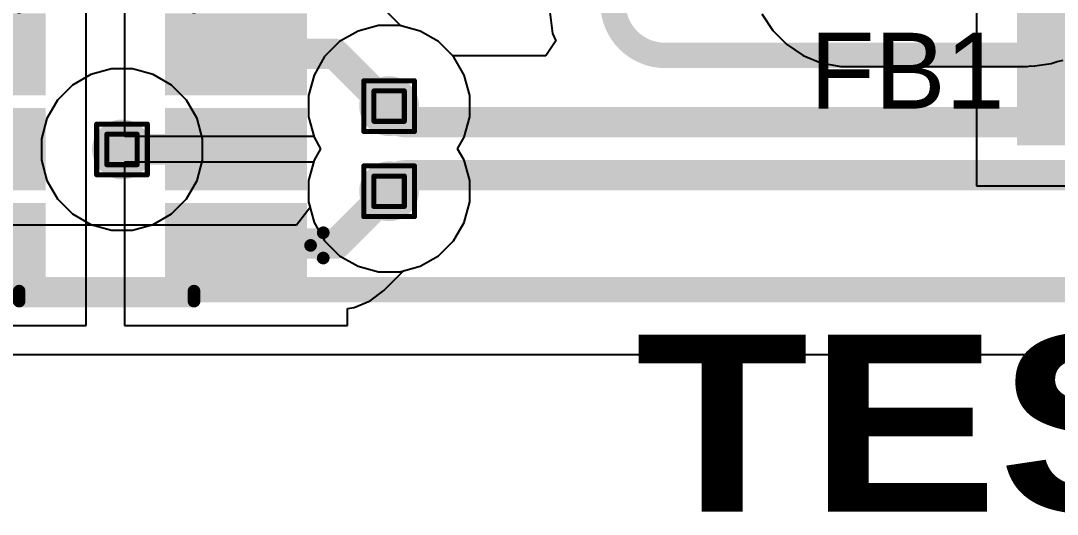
# Model space of a CAD drawing. Header units: inches. Extents: x -5 to 230, y -4 to 159.
# Drawn here: x 6.7 to 17.09, y 24.89 to 29.84 of the extents above; entities that cross this region are included whole.
import ezdxf

# ---------------------------------------------------------------- set-up
doc = ezdxf.new("R2010")
doc.units = ezdxf.units.IN
for name, color, linetype in [('Bottom Layer', 5, 'Continuous'), ('Drill Drawing', 1, 'Continuous'), ('Layer 1', 16, 'Continuous'), ('Layer 2', 76, 'Continuous'), ('Top Layer', 1, 'Continuous'), ('Top Overlay', 2, 'Continuous'), ('Top Paste', 8, 'Continuous'), ('Top Solder', 216, 'Continuous'), ('Via Holes', 16, 'Continuous')]:
    doc.layers.add(name, color=color, linetype=linetype)
doc.styles.add('Arial', font='', dxfattribs={"height": 0.2})
doc.styles.add('Arial Black_Bold', font='', dxfattribs={"height": 0.2})
doc.styles.get('Arial').set_extended_font_data('Arial')
doc.styles.get('Arial Black_Bold').set_extended_font_data('Arial Black', bold=True)

# ---------------------------------------------------------------- blocks, each defined once
blk = doc.blocks.new('SOT_23_6_70')
at = {"layer": 'Top Layer'}
for points in [[(-1.91999743, 1.26000002), (-0.69999733, 1.26000002), (-0.69999733, 0.64000126), (-1.91999743, 0.64000126)], [(0.70000241, 1.26000002), (1.92000251, 1.26000002), (1.92000251, 0.64000126), (0.70000241, 0.64000126)], [(-1.91999743, 0.30999938), (-0.69999733, 0.30999938), (-0.69999733, -0.30999938), (-1.91999743, -0.30999938)], [(0.70000241, 0.30999938), (1.92000251, 0.30999938), (1.92000251, -0.30999938), (0.70000241, -0.30999938)], [(-1.91999743, -0.64000126), (-0.69999733, -0.64000126), (-0.69999733, -1.26000002), (-1.91999743, -1.26000002)], [(0.70000241, -0.64000126), (1.92000251, -0.64000126), (1.92000251, -1.26000002), (0.70000241, -1.26000002)]]:
    blk.add_hatch(color=1, dxfattribs=at).paths.add_polyline_path(points)
at = {"layer": 'Top Paste'}
for points in [[(-1.91999743, 1.26000002), (-0.69999733, 1.26000002), (-0.69999733, 0.64000126), (-1.91999743, 0.64000126)], [(0.70000241, 1.26000002), (1.92000251, 1.26000002), (1.92000251, 0.64000126), (0.70000241, 0.64000126)], [(-1.91999743, 0.30999938), (-0.69999733, 0.30999938), (-0.69999733, -0.30999938), (-1.91999743, -0.30999938)], [(0.70000241, 0.30999938), (1.92000251, 0.30999938), (1.92000251, -0.30999938), (0.70000241, -0.30999938)], [(-1.91999743, -0.64000126), (-0.69999733, -0.64000126), (-0.69999733, -1.26000002), (-1.91999743, -1.26000002)], [(0.70000241, -0.64000126), (1.92000251, -0.64000126), (1.92000251, -1.26000002), (0.70000241, -1.26000002)]]:
    blk.add_hatch(color=8, dxfattribs=at).paths.add_polyline_path(points)
at = {"layer": 'Top Solder'}
for points in [[(-2.02159743, 1.36160002), (-0.59839733, 1.36160002), (-0.59839733, 0.53840126), (-2.02159743, 0.53840126)], [(0.5984024099999999, 1.36160002), (2.02160251, 1.36160002), (2.02160251, 0.53840126), (0.5984024099999999, 0.53840126)], [(-2.02159743, 0.41159938), (-0.59839733, 0.41159938), (-0.59839733, -0.41159938), (-2.02159743, -0.41159938)], [(0.5984024099999999, 0.41159938), (2.02160251, 0.41159938), (2.02160251, -0.41159938), (0.5984024099999999, -0.41159938)], [(-2.02159743, -0.53840126), (-0.59839733, -0.53840126), (-0.59839733, -1.36160002), (-2.02159743, -1.36160002)], [(0.5984024099999999, -0.53840126), (2.02160251, -0.53840126), (2.02160251, -1.36160002), (0.5984024099999999, -1.36160002)]]:
    blk.add_hatch(color=216, dxfattribs=at).paths.add_polyline_path(points)
at = {"layer": 'Top Overlay'}
for points in [[(-0.889, 1.524, 0.127, 0.127, 0), (-0.889, 1.4240002, 0.127, 0.127, 0)], [(0.8636, 1.524, 0.127, 0.127, 0), (-0.889, 1.524, 0.127, 0.127, 0)], [(0.8636, 1.524, 0.127, 0.127, 0), (0.8636, 1.4240002, 0.127, 0.127, 0)], [(-2.1844, 1.0922, 0.127, 0.127, 0), (-2.1844, 0.8382, 0.127, 0.127, 0)], [(-2.0574, 0.9652, 0.127, 0.127, 0), (-2.1844, 1.0922, 0.127, 0.127, 0)], [(-2.0574, 0.9652, 0.127, 0.127, 0), (-2.1844, 0.8382, 0.127, 0.127, 0)], [(-0.889, -1.4240002, 0.127, 0.127, 0), (-0.889, -1.524, 0.127, 0.127, 0)], [(0.8636, -1.4240002, 0.127, 0.127, 0), (0.8636, -1.524, 0.127, 0.127, 0)], [(0.8636, -1.524, 0.127, 0.127, 0), (-0.889, -1.524, 0.127, 0.127, 0)]]:
    blk.add_lwpolyline(points, format="xyseb", dxfattribs=at)
for points in [[(-0.9207499999999998, 1.524, 0.0635, 0.0635, 1), (-0.85725, 1.524, 0.0635, 0.0635, 1)], [(-0.9207499999999998, 1.524, 0.0635, 0.0635, 1), (-0.85725, 1.524, 0.0635, 0.0635, 1)], [(0.83185, 1.524, 0.0635, 0.0635, 1), (0.8953499999999999, 1.524, 0.0635, 0.0635, 1)], [(0.83185, 1.524, 0.0635, 0.0635, 1), (0.8953499999999999, 1.524, 0.0635, 0.0635, 1)], [(-0.9207499999999998, 1.4240002, 0.0635, 0.0635, 1), (-0.85725, 1.4240002, 0.0635, 0.0635, 1)], [(0.83185, 1.4240002, 0.0635, 0.0635, 1), (0.8953499999999999, 1.4240002, 0.0635, 0.0635, 1)], [(-2.21615, 1.0922, 0.0635, 0.0635, 1), (-2.15265, 1.0922, 0.0635, 0.0635, 1)], [(-2.21615, 1.0922, 0.0635, 0.0635, 1), (-2.15265, 1.0922, 0.0635, 0.0635, 1)], [(-2.08915, 0.9652, 0.0635, 0.0635, 1), (-2.02565, 0.9652, 0.0635, 0.0635, 1)], [(-2.08915, 0.9652, 0.0635, 0.0635, 1), (-2.02565, 0.9652, 0.0635, 0.0635, 1)], [(-2.21615, 0.8382, 0.0635, 0.0635, 1), (-2.15265, 0.8382, 0.0635, 0.0635, 1)], [(-2.21615, 0.8382, 0.0635, 0.0635, 1), (-2.15265, 0.8382, 0.0635, 0.0635, 1)], [(-0.9207499999999998, -1.4240002, 0.0635, 0.0635, 1), (-0.85725, -1.4240002, 0.0635, 0.0635, 1)], [(0.83185, -1.4240002, 0.0635, 0.0635, 1), (0.8953499999999999, -1.4240002, 0.0635, 0.0635, 1)], [(-0.9207499999999998, -1.524, 0.0635, 0.0635, 1), (-0.85725, -1.524, 0.0635, 0.0635, 1)], [(-0.9207499999999998, -1.524, 0.0635, 0.0635, 1), (-0.85725, -1.524, 0.0635, 0.0635, 1)], [(0.83185, -1.524, 0.0635, 0.0635, 1), (0.8953499999999999, -1.524, 0.0635, 0.0635, 1)], [(0.83185, -1.524, 0.0635, 0.0635, 1), (0.8953499999999999, -1.524, 0.0635, 0.0635, 1)]]:
    blk.add_lwpolyline(points, format="xyseb", close=True, dxfattribs=at)
blk = doc.blocks.new('I___0805_191')
at = {"layer": 'Top Layer'}
for points in [[(-1.59999807, 0.65999995), (-0.39999793, 0.65999995), (-0.39999793, -0.65999995), (-1.59999807, -0.65999995)], [(0.4000030099999999, 0.65999995), (1.60000315, 0.65999995), (1.60000315, -0.65999995), (0.4000030099999999, -0.65999995)]]:
    blk.add_hatch(color=1, dxfattribs=at).paths.add_polyline_path(points)
at = {"layer": 'Top Paste'}
for points in [[(-1.59999807, 0.65999995), (-0.39999793, 0.65999995), (-0.39999793, -0.65999995), (-1.59999807, -0.65999995)], [(0.4000030099999999, 0.65999995), (1.60000315, 0.65999995), (1.60000315, -0.65999995), (0.4000030099999999, -0.65999995)]]:
    blk.add_hatch(color=8, dxfattribs=at).paths.add_polyline_path(points)
at = {"layer": 'Top Solder'}
for points in [[(-1.70159807, 0.7615999499999999), (-0.29839793, 0.7615999499999999), (-0.29839793, -0.7615999499999999), (-1.70159807, -0.7615999499999999)], [(0.29840301, 0.7615999499999999), (1.70160315, 0.7615999499999999), (1.70160315, -0.7615999499999999), (0.29840301, -0.7615999499999999)]]:
    blk.add_hatch(color=216, dxfattribs=at).paths.add_polyline_path(points)
at = {"layer": 'Top Overlay'}
for points in [[(-0.254, 0.6858, 0.127, 0.127, 0), (0.254, 0.6858, 0.127, 0.127, 0)], [(-0.254, -0.6858, 0.127, 0.127, 0), (0.254, -0.6858, 0.127, 0.127, 0)]]:
    blk.add_lwpolyline(points, format="xyseb", dxfattribs=at)
for points in [[(-0.2857499999999999, 0.6858, 0.0635, 0.0635, 1), (-0.22225, 0.6858, 0.0635, 0.0635, 1)], [(0.22225, 0.6858, 0.0635, 0.0635, 1), (0.2857499999999999, 0.6858, 0.0635, 0.0635, 1)], [(-0.2857499999999999, -0.6858, 0.0635, 0.0635, 1), (-0.22225, -0.6858, 0.0635, 0.0635, 1)], [(0.22225, -0.6858, 0.0635, 0.0635, 1), (0.2857499999999999, -0.6858, 0.0635, 0.0635, 1)]]:
    blk.add_lwpolyline(points, format="xyseb", close=True, dxfattribs=at)

msp = doc.modelspace()

# ---------------------------------------------------------------- hatches: boundary and pattern name
at = {"layer": 'Bottom Layer'}
h = msp.add_hatch(color=5, dxfattribs=at)
edge = h.paths.add_edge_path()
edge.add_arc((10.3886, 28.9814), 0.2999994, 0, 360)
h = msp.add_hatch(color=5, dxfattribs=at)
edge = h.paths.add_edge_path()
edge.add_arc((7.71117076, 28.54668916), 0.2999994, 0, 360)
h = msp.add_hatch(color=5, dxfattribs=at)
edge = h.paths.add_edge_path()
edge.add_arc((10.3886, 28.1274012), 0.2999994, 0, 360)
at = {"layer": 'Layer 1'}
h = msp.add_hatch(color=16, dxfattribs=at)
edge = h.paths.add_edge_path()
edge.add_arc((10.3886, 28.9814), 0.2999994, 0, 360)
h = msp.add_hatch(color=16, dxfattribs=at)
edge = h.paths.add_edge_path()
edge.add_arc((7.71117076, 28.54668916), 0.2999994, 0, 360)
h = msp.add_hatch(color=16, dxfattribs=at)
edge = h.paths.add_edge_path()
edge.add_arc((10.3886, 28.1274012), 0.2999994, 0, 360)
at = {"layer": 'Layer 2'}
h = msp.add_hatch(color=76, dxfattribs=at)
edge = h.paths.add_edge_path()
edge.add_arc((10.3886, 28.9814), 0.2999994, 0, 360)
h = msp.add_hatch(color=76, dxfattribs=at)
edge = h.paths.add_edge_path()
edge.add_arc((7.71117076, 28.54668916), 0.2999994, 0, 360)
h = msp.add_hatch(color=76, dxfattribs=at)
edge = h.paths.add_edge_path()
edge.add_arc((10.3886, 28.1274012), 0.2999994, 0, 360)
at = {"layer": 'Top Layer'}
h = msp.add_hatch(color=1, dxfattribs=at)
edge = h.paths.add_edge_path()
edge.add_arc((10.3886, 28.9814), 0.2999994, 0, 360)
h = msp.add_hatch(color=1, dxfattribs=at)
edge = h.paths.add_edge_path()
edge.add_arc((7.71117076, 28.54668916), 0.2999994, 0, 360)
h = msp.add_hatch(color=1, dxfattribs=at)
edge = h.paths.add_edge_path()
edge.add_arc((10.3886, 28.1274012), 0.2999994, 0, 360)
at = {"layer": 'Via Holes'}
h = msp.add_hatch(color=7, dxfattribs=at)
edge = h.paths.add_edge_path()
edge.add_arc((10.3886, 28.9814), 0.1499997, 0, 360)
h = msp.add_hatch(color=7, dxfattribs=at)
edge = h.paths.add_edge_path()
edge.add_arc((7.71117076, 28.54668916), 0.1499997, 0, 360)
h = msp.add_hatch(color=7, dxfattribs=at)
edge = h.paths.add_edge_path()
edge.add_arc((10.3886, 28.1274012), 0.1499997, 0, 360)

# ---------------------------------------------------------------- linework, layer by layer
at = {"layer": 'Bottom Layer'}
for p, q in [((11.99201818, 29.9775499), (12.02709558, 29.71110898)), ((10.07672356, 29.73433474), (9.89247704, 29.62795954)), ((10.2822248, 29.7893994), (10.07672356, 29.73433474)), ((10.4949752, 29.7893994), (10.2822248, 29.7893994)), ((10.70047644, 29.73433474), (10.4949752, 29.7893994)), ((10.88472296, 29.62795954), (10.70047644, 29.73433474)), ((9.89247704, 29.62795954), (9.74204046, 29.47752295999999)), ((11.02548214, 29.48720036), (10.88472296, 29.62795954)), ((12.05860428, 29.63503598), (11.95982368, 29.48720036)), ((12.02709558, 29.71110898), (12.05860428, 29.63503598)), ((9.74204046, 29.47752295999999), (9.63566526, 29.29327644)), ((11.95982368, 29.48720036), (11.02548214, 29.48720036)), ((9.63566526, 29.29327644), (9.580600599999999, 29.0877752)), ((9.580600599999999, 29.0877752), (9.580600599999999, 28.87502479999999)), ((9.580600599999999, 28.87502479999999), (9.63566526, 28.66952356)), ((9.63566526, 28.66952356), (9.70213198, 28.5544006)), ((9.70213198, 28.5544006), (9.63566526, 28.43927764)), ((9.63566526, 28.43927764), (9.580600599999999, 28.2337764)), ((9.580600599999999, 28.2337764), (9.580600599999999, 28.021026)), ((9.595807579999999, 27.96427478), (9.459376559999999, 27.78647223999999)), ((9.580600599999999, 28.021026), (9.595807579999999, 27.96427478)), ((9.459376559999999, 27.78647223999999), (6.06471736, 27.78647223999999)), ((5.897148479999999, 26.4915904), (23.1950006, 26.4915904))]:
    msp.add_line(p, q, dxfattribs=at)
for points in [[(13.15662088, 29.4894, 0.254, 0.254, -0.4142135623730951), (12.63225566, 30.01376522, 0.254, 0.254, 0)], [(13.15662088, 29.4894, 0.254, 0.254, 0), (21.71137644, 29.4894, 0.254, 0.254, 0)], [(10.5488994, 28.8211006, 0.3048, 0.3048, -0.4142135623730951), (10.3886, 28.9814, 0.3048, 0.3048, 0)], [(10.5488994, 28.8211006, 0.3048, 0.3048, 0), (28.80462108, 28.8211006, 0.3048, 0.3048, 0)], [(10.3886, 28.1274012, 0.3048, 0.3048, -0.4142135623730951), (10.5488994, 28.2877006, 0.3048, 0.3048, 0)], [(10.5488994, 28.2877006, 0.3048, 0.3048, 0), (28.80462108, 28.2877006, 0.3048, 0.3048, 0)], [(5.897148479999999, 27.13903132, 0.254, 0.254, 0), (31.1600088, 27.13903132, 0.254, 0.254, 0)]]:
    msp.add_lwpolyline(points, format="xyseb", dxfattribs=at)
for points in [[(13.09312088, 29.4894, 0.127, 0.127, 1), (13.22012088, 29.4894, 0.127, 0.127, 1)], [(13.09312088, 29.4894, 0.127, 0.127, 1), (13.22012088, 29.4894, 0.127, 0.127, 1)], [(10.3124, 28.9814, 0.1524, 0.1524, 1), (10.4648, 28.9814, 0.1524, 0.1524, 1)], [(10.4726994, 28.8211006, 0.1524, 0.1524, 1), (10.6250994, 28.8211006, 0.1524, 0.1524, 1)], [(10.4726994, 28.8211006, 0.1524, 0.1524, 1), (10.6250994, 28.8211006, 0.1524, 0.1524, 1)], [(10.4726994, 28.2877006, 0.1524, 0.1524, 1), (10.6250994, 28.2877006, 0.1524, 0.1524, 1)], [(10.4726994, 28.2877006, 0.1524, 0.1524, 1), (10.6250994, 28.2877006, 0.1524, 0.1524, 1)], [(10.3124, 28.1274012, 0.1524, 0.1524, 1), (10.4648, 28.1274012, 0.1524, 0.1524, 1)]]:
    msp.add_lwpolyline(points, format="xyseb", close=True, dxfattribs=at)
at = {"layer": 'Drill Drawing'}
for points in [[(10.1346, 29.2354, 0.0508, 0.0508, 0), (10.6426, 29.2354, 0.0508, 0.0508, 0)], [(10.1346, 28.7274, 0.0508, 0.0508, 0), (10.1346, 29.2354, 0.0508, 0.0508, 0)], [(10.6426, 28.7274, 0.0508, 0.0508, 0), (10.6426, 29.2354, 0.0508, 0.0508, 0)], [(10.2362, 29.1338, 0.0508, 0.0508, 0), (10.541, 29.1338, 0.0508, 0.0508, 0)], [(10.2362, 28.829, 0.0508, 0.0508, 0), (10.2362, 29.1338, 0.0508, 0.0508, 0)], [(10.541, 28.829, 0.0508, 0.0508, 0), (10.541, 29.1338, 0.0508, 0.0508, 0)], [(7.457170759999999, 28.80068916, 0.0508, 0.0508, 0), (7.96517076, 28.80068916, 0.0508, 0.0508, 0)], [(7.457170759999999, 28.29268916, 0.0508, 0.0508, 0), (7.457170759999999, 28.80068916, 0.0508, 0.0508, 0)], [(7.96517076, 28.29268916, 0.0508, 0.0508, 0), (7.96517076, 28.80068916, 0.0508, 0.0508, 0)], [(10.2362, 28.829, 0.0508, 0.0508, 0), (10.541, 28.829, 0.0508, 0.0508, 0)], [(7.55877076, 28.69908916, 0.0508, 0.0508, 0), (7.86357076, 28.69908916, 0.0508, 0.0508, 0)], [(7.55877076, 28.39428916, 0.0508, 0.0508, 0), (7.55877076, 28.69908916, 0.0508, 0.0508, 0)], [(7.86357076, 28.39428916, 0.0508, 0.0508, 0), (7.86357076, 28.69908916, 0.0508, 0.0508, 0)], [(10.1346, 28.7274, 0.0508, 0.0508, 0), (10.6426, 28.7274, 0.0508, 0.0508, 0)], [(7.55877076, 28.39428916, 0.0508, 0.0508, 0), (7.86357076, 28.39428916, 0.0508, 0.0508, 0)], [(10.1346, 28.3814012, 0.0508, 0.0508, 0), (10.6426, 28.3814012, 0.0508, 0.0508, 0)], [(10.1346, 27.8734012, 0.0508, 0.0508, 0), (10.1346, 28.3814012, 0.0508, 0.0508, 0)], [(10.6426, 27.8734012, 0.0508, 0.0508, 0), (10.6426, 28.3814012, 0.0508, 0.0508, 0)], [(7.457170759999999, 28.29268916, 0.0508, 0.0508, 0), (7.96517076, 28.29268916, 0.0508, 0.0508, 0)], [(10.2362, 28.2798012, 0.0508, 0.0508, 0), (10.541, 28.2798012, 0.0508, 0.0508, 0)], [(10.2362, 27.9750012, 0.0508, 0.0508, 0), (10.2362, 28.2798012, 0.0508, 0.0508, 0)], [(10.541, 27.9750012, 0.0508, 0.0508, 0), (10.541, 28.2798012, 0.0508, 0.0508, 0)], [(10.2362, 27.9750012, 0.0508, 0.0508, 0), (10.541, 27.9750012, 0.0508, 0.0508, 0)], [(10.1346, 27.8734012, 0.0508, 0.0508, 0), (10.6426, 27.8734012, 0.0508, 0.0508, 0)]]:
    msp.add_lwpolyline(points, format="xyseb", dxfattribs=at)
for points in [[(10.1219, 29.2354, 0.0254, 0.0254, 1), (10.1473, 29.2354, 0.0254, 0.0254, 1)], [(10.1219, 29.2354, 0.0254, 0.0254, 1), (10.1473, 29.2354, 0.0254, 0.0254, 1)], [(10.6299, 29.2354, 0.0254, 0.0254, 1), (10.6553, 29.2354, 0.0254, 0.0254, 1)], [(10.6299, 29.2354, 0.0254, 0.0254, 1), (10.6553, 29.2354, 0.0254, 0.0254, 1)], [(10.2235, 29.1338, 0.0254, 0.0254, 1), (10.2489, 29.1338, 0.0254, 0.0254, 1)], [(10.2235, 29.1338, 0.0254, 0.0254, 1), (10.2489, 29.1338, 0.0254, 0.0254, 1)], [(10.5283, 29.1338, 0.0254, 0.0254, 1), (10.5537, 29.1338, 0.0254, 0.0254, 1)], [(10.5283, 29.1338, 0.0254, 0.0254, 1), (10.5537, 29.1338, 0.0254, 0.0254, 1)], [(7.44447076, 28.80068916, 0.0254, 0.0254, 1), (7.469870759999999, 28.80068916, 0.0254, 0.0254, 1)], [(7.44447076, 28.80068916, 0.0254, 0.0254, 1), (7.469870759999999, 28.80068916, 0.0254, 0.0254, 1)], [(7.95247076, 28.80068916, 0.0254, 0.0254, 1), (7.97787076, 28.80068916, 0.0254, 0.0254, 1)], [(7.95247076, 28.80068916, 0.0254, 0.0254, 1), (7.97787076, 28.80068916, 0.0254, 0.0254, 1)], [(10.2235, 28.829, 0.0254, 0.0254, 1), (10.2489, 28.829, 0.0254, 0.0254, 1)], [(10.2235, 28.829, 0.0254, 0.0254, 1), (10.2489, 28.829, 0.0254, 0.0254, 1)], [(10.5283, 28.829, 0.0254, 0.0254, 1), (10.5537, 28.829, 0.0254, 0.0254, 1)], [(10.5283, 28.829, 0.0254, 0.0254, 1), (10.5537, 28.829, 0.0254, 0.0254, 1)], [(7.54607076, 28.69908916, 0.0254, 0.0254, 1), (7.57147076, 28.69908916, 0.0254, 0.0254, 1)], [(7.54607076, 28.69908916, 0.0254, 0.0254, 1), (7.57147076, 28.69908916, 0.0254, 0.0254, 1)], [(7.85087076, 28.69908916, 0.0254, 0.0254, 1), (7.87627076, 28.69908916, 0.0254, 0.0254, 1)], [(7.85087076, 28.69908916, 0.0254, 0.0254, 1), (7.87627076, 28.69908916, 0.0254, 0.0254, 1)], [(10.1219, 28.7274, 0.0254, 0.0254, 1), (10.1473, 28.7274, 0.0254, 0.0254, 1)], [(10.1219, 28.7274, 0.0254, 0.0254, 1), (10.1473, 28.7274, 0.0254, 0.0254, 1)], [(10.6299, 28.7274, 0.0254, 0.0254, 1), (10.6553, 28.7274, 0.0254, 0.0254, 1)], [(10.6299, 28.7274, 0.0254, 0.0254, 1), (10.6553, 28.7274, 0.0254, 0.0254, 1)], [(7.54607076, 28.39428916, 0.0254, 0.0254, 1), (7.57147076, 28.39428916, 0.0254, 0.0254, 1)], [(7.54607076, 28.39428916, 0.0254, 0.0254, 1), (7.57147076, 28.39428916, 0.0254, 0.0254, 1)], [(7.85087076, 28.39428916, 0.0254, 0.0254, 1), (7.87627076, 28.39428916, 0.0254, 0.0254, 1)], [(7.85087076, 28.39428916, 0.0254, 0.0254, 1), (7.87627076, 28.39428916, 0.0254, 0.0254, 1)], [(10.1219, 28.3814012, 0.0254, 0.0254, 1), (10.1473, 28.3814012, 0.0254, 0.0254, 1)], [(10.1219, 28.3814012, 0.0254, 0.0254, 1), (10.1473, 28.3814012, 0.0254, 0.0254, 1)], [(10.6299, 28.3814012, 0.0254, 0.0254, 1), (10.6553, 28.3814012, 0.0254, 0.0254, 1)], [(10.6299, 28.3814012, 0.0254, 0.0254, 1), (10.6553, 28.3814012, 0.0254, 0.0254, 1)], [(7.44447076, 28.29268916, 0.0254, 0.0254, 1), (7.469870759999999, 28.29268916, 0.0254, 0.0254, 1)], [(7.44447076, 28.29268916, 0.0254, 0.0254, 1), (7.469870759999999, 28.29268916, 0.0254, 0.0254, 1)], [(7.95247076, 28.29268916, 0.0254, 0.0254, 1), (7.97787076, 28.29268916, 0.0254, 0.0254, 1)], [(7.95247076, 28.29268916, 0.0254, 0.0254, 1), (7.97787076, 28.29268916, 0.0254, 0.0254, 1)], [(10.2235, 28.2798012, 0.0254, 0.0254, 1), (10.2489, 28.2798012, 0.0254, 0.0254, 1)], [(10.2235, 28.2798012, 0.0254, 0.0254, 1), (10.2489, 28.2798012, 0.0254, 0.0254, 1)], [(10.5283, 28.2798012, 0.0254, 0.0254, 1), (10.5537, 28.2798012, 0.0254, 0.0254, 1)], [(10.5283, 28.2798012, 0.0254, 0.0254, 1), (10.5537, 28.2798012, 0.0254, 0.0254, 1)], [(10.2235, 27.9750012, 0.0254, 0.0254, 1), (10.2489, 27.9750012, 0.0254, 0.0254, 1)], [(10.2235, 27.9750012, 0.0254, 0.0254, 1), (10.2489, 27.9750012, 0.0254, 0.0254, 1)], [(10.5283, 27.9750012, 0.0254, 0.0254, 1), (10.5537, 27.9750012, 0.0254, 0.0254, 1)], [(10.5283, 27.9750012, 0.0254, 0.0254, 1), (10.5537, 27.9750012, 0.0254, 0.0254, 1)], [(10.1219, 27.8734012, 0.0254, 0.0254, 1), (10.1473, 27.8734012, 0.0254, 0.0254, 1)], [(10.1219, 27.8734012, 0.0254, 0.0254, 1), (10.1473, 27.8734012, 0.0254, 0.0254, 1)], [(10.6299, 27.8734012, 0.0254, 0.0254, 1), (10.6553, 27.8734012, 0.0254, 0.0254, 1)], [(10.6299, 27.8734012, 0.0254, 0.0254, 1), (10.6553, 27.8734012, 0.0254, 0.0254, 1)]]:
    msp.add_lwpolyline(points, format="xyseb", close=True, dxfattribs=at)
at = {"layer": 'Layer 1'}
for p, q in [((14.12374366, 29.90681598), (14.23601928, 29.73878228)), ((10.07672356, 29.73433474), (9.89247704, 29.62795954)), ((10.2822248, 29.7893994), (10.07672356, 29.73433474)), ((10.4949752, 29.7893994), (10.2822248, 29.7893994)), ((10.70047644, 29.73433474), (10.4949752, 29.7893994)), ((10.88472296, 29.62795954), (10.70047644, 29.73433474)), ((14.23601928, 29.73878228), (14.37178482, 29.60301674)), ((9.89247704, 29.62795954), (9.74204046, 29.47752295999999)), ((11.03515954, 29.47752295999999), (10.88472296, 29.62795954)), ((14.37178482, 29.60301674), (14.53981598, 29.49074366)), ((9.74204046, 29.47752295999999), (9.63566526, 29.29327644)), ((11.14153474, 29.29327644), (11.03515954, 29.47752295999999)), ((14.53981598, 29.49074366), (14.71718418, 29.41727924)), ((14.71718418, 29.41727924), (14.7171918, 29.41727416)), ((14.7171918, 29.41727416), (14.91540324, 29.37784828)), ((16.86141662, 29.38387316), (17.02431952, 29.40893534)), ((17.02431952, 29.40893534), (17.08276238, 29.43020276)), ((17.08276238, 29.43020276), (17.14375794, 29.4423338)), ((14.91540324, 29.37784828), (16.78264868, 29.37784828)), ((16.78264868, 29.37784828), (16.82043118, 29.38536414)), ((16.82043118, 29.38536414), (16.85889186, 29.38349216)), ((16.85889186, 29.38349216), (16.8601136, 29.38392904)), ((16.8601136, 29.38392904), (16.86141662, 29.38387316)), ((9.63566526, 29.29327644), (9.580600599999999, 29.0877752)), ((11.1965994, 29.0877752), (11.14153474, 29.29327644)), ((9.580600599999999, 29.0877752), (9.580600599999999, 28.87502479999999)), ((11.1965994, 28.87502479999999), (11.1965994, 29.0877752)), ((9.580600599999999, 28.87502479999999), (9.63566526, 28.66952356)), ((11.14153474, 28.66952356), (11.1965994, 28.87502479999999)), ((9.63566526, 28.66952356), (9.70213198, 28.5544006)), ((11.07506802, 28.5544006), (11.14153474, 28.66952356)), ((9.70213198, 28.5544006), (9.63566526, 28.43927764)), ((11.14153474, 28.43927764), (11.07506802, 28.5544006)), ((9.63566526, 28.43927764), (9.580600599999999, 28.2337764)), ((11.1965994, 28.2337764), (11.14153474, 28.43927764)), ((9.580600599999999, 28.2337764), (9.580600599999999, 28.021026)), ((11.1965994, 28.021026), (11.1965994, 28.2337764)), ((9.580600599999999, 28.021026), (9.63566526, 27.81552476)), ((11.14153474, 27.81552476), (11.1965994, 28.021026)), ((9.63566526, 27.81552476), (9.74204046, 27.63127824)), ((11.03515954, 27.63127824), (11.14153474, 27.81552476)), ((9.74204046, 27.63127824), (9.89247704, 27.48084166)), ((10.88472296, 27.48084166), (11.03515954, 27.63127824)), ((9.89247704, 27.48084166), (10.07672356, 27.37446646)), ((10.70047644, 27.37446646), (10.88472296, 27.48084166)), ((10.07672356, 27.37446646), (10.2822248, 27.3194018)), ((10.4949752, 27.3194018), (10.70047644, 27.37446646)), ((10.2822248, 27.3194018), (10.4949752, 27.3194018))]:
    msp.add_line(p, q, dxfattribs=at)
at = {"layer": 'Layer 2'}
for p, q in [((10.07672356, 29.73433474), (9.89247704, 29.62795954)), ((10.2822248, 29.7893994), (10.07672356, 29.73433474)), ((10.4949752, 29.7893994), (10.2822248, 29.7893994)), ((10.70047644, 29.73433474), (10.4949752, 29.7893994)), ((10.88472296, 29.62795954), (10.70047644, 29.73433474)), ((9.89247704, 29.62795954), (9.74204046, 29.47752295999999)), ((11.03515954, 29.47752295999999), (10.88472296, 29.62795954)), ((9.74204046, 29.47752295999999), (9.63566526, 29.29327644)), ((11.14153474, 29.29327644), (11.03515954, 29.47752295999999)), ((7.399294319999999, 29.2996239), (7.2150478, 29.1932487)), ((7.604795559999999, 29.35468856), (7.399294319999999, 29.2996239)), ((7.817545959999999, 29.35468856), (7.604795559999999, 29.35468856)), ((8.023047199999999, 29.2996239), (7.817545959999999, 29.35468856)), ((8.20729372, 29.1932487), (8.023047199999999, 29.2996239)), ((9.63566526, 29.29327644), (9.580600599999999, 29.0877752)), ((11.1965994, 29.0877752), (11.14153474, 29.29327644)), ((7.2150478, 29.1932487), (7.06461122, 29.04281212)), ((8.3577303, 29.04281212), (8.20729372, 29.1932487)), ((7.06461122, 29.04281212), (6.958236019999999, 28.8585656)), ((8.464105499999999, 28.8585656), (8.3577303, 29.04281212)), ((9.580600599999999, 29.0877752), (9.580600599999999, 28.87502479999999)), ((11.1965994, 28.87502479999999), (11.1965994, 29.0877752)), ((6.958236019999999, 28.8585656), (6.903171359999999, 28.65306435999999)), ((8.51917016, 28.65306435999999), (8.464105499999999, 28.8585656)), ((9.580600599999999, 28.87502479999999), (9.63566526, 28.66952356)), ((11.14153474, 28.66952356), (11.1965994, 28.87502479999999)), ((6.903171359999999, 28.65306435999999), (6.903171359999999, 28.44031396)), ((8.51917016, 28.44031396), (8.51917016, 28.65306435999999)), ((9.63566526, 28.66952356), (9.70213198, 28.5544006)), ((11.07506802, 28.5544006), (11.14153474, 28.66952356)), ((9.70213198, 28.5544006), (9.63566526, 28.43927764)), ((11.14153474, 28.43927764), (11.07506802, 28.5544006)), ((6.903171359999999, 28.44031396), (6.958236019999999, 28.23481272)), ((8.464105499999999, 28.23481272), (8.51917016, 28.44031396)), ((9.63566526, 28.43927764), (9.580600599999999, 28.2337764)), ((11.1965994, 28.2337764), (11.14153474, 28.43927764)), ((6.958236019999999, 28.23481272), (7.06461122, 28.0505662)), ((8.3577303, 28.0505662), (8.464105499999999, 28.23481272)), ((9.580600599999999, 28.2337764), (9.580600599999999, 28.021026)), ((11.1965994, 28.021026), (11.1965994, 28.2337764)), ((7.06461122, 28.0505662), (7.2150478, 27.90012962)), ((8.20729372, 27.90012962), (8.3577303, 28.0505662)), ((9.580600599999999, 28.021026), (9.63566526, 27.81552476)), ((11.14153474, 27.81552476), (11.1965994, 28.021026)), ((7.2150478, 27.90012962), (7.399294319999999, 27.79375442)), ((8.023047199999999, 27.79375442), (8.20729372, 27.90012962)), ((7.399294319999999, 27.79375442), (7.604795559999999, 27.73868976)), ((7.817545959999999, 27.73868976), (8.023047199999999, 27.79375442)), ((9.63566526, 27.81552476), (9.74204046, 27.63127824)), ((11.03515954, 27.63127824), (11.14153474, 27.81552476)), ((7.604795559999999, 27.73868976), (7.817545959999999, 27.73868976)), ((9.74204046, 27.63127824), (9.89247704, 27.48084166)), ((10.88472296, 27.48084166), (11.03515954, 27.63127824)), ((9.89247704, 27.48084166), (10.07672356, 27.37446646)), ((10.70047644, 27.37446646), (10.88472296, 27.48084166)), ((10.07672356, 27.37446646), (10.2822248, 27.3194018)), ((10.4949752, 27.3194018), (10.70047644, 27.37446646)), ((10.2822248, 27.3194018), (10.4949752, 27.3194018))]:
    msp.add_line(p, q, dxfattribs=at)
at = {"layer": 'Top Layer'}
for p, q in [((7.351796319999999, 28.68160126), (7.351796319999999, 30.31760002)), ((7.7357986, 30.31760002), (7.7357986, 28.68160126)), ((10.50426652, 29.78691019999999), (10.31376906, 29.97740766)), ((16.27467916, 30.01928972), (16.27467916, 28.18174196)), ((10.70047644, 29.73433474), (10.50426652, 29.78691019999999)), ((10.88472296, 29.62795954), (10.70047644, 29.73433474)), ((11.03515954, 29.47752295999999), (10.88472296, 29.62795954)), ((11.14153474, 29.29327644), (11.03515954, 29.47752295999999)), ((11.1965994, 29.0877752), (11.14153474, 29.29327644)), ((11.1965994, 28.87502479999999), (11.1965994, 29.0877752)), ((11.14153474, 28.66952356), (11.1965994, 28.87502479999999)), ((7.351796319999999, 27.73160062), (7.351796319999999, 28.68160126)), ((7.7357986, 28.68160126), (9.6324293, 28.68160126)), ((9.6324293, 28.68160126), (9.63566526, 28.66952356)), ((9.63566526, 28.66952356), (9.70213198, 28.5544006)), ((11.07506802, 28.5544006), (11.14153474, 28.66952356)), ((9.70213198, 28.5544006), (9.63566526, 28.43927764)), ((11.14153474, 28.43927764), (11.07506802, 28.5544006)), ((9.62985628, 28.41759874), (7.7357986, 28.41759874)), ((7.7357986, 28.41759874), (7.7357986, 26.78159998)), ((9.63566526, 28.43927764), (9.62985628, 28.41759874)), ((11.1965994, 28.2337764), (11.14153474, 28.43927764)), ((11.1965994, 28.021026), (11.1965994, 28.2337764)), ((16.27467916, 28.18174196), (18.3555132, 28.18174196)), ((11.14153474, 27.81552476), (11.1965994, 28.021026)), ((11.03515954, 27.63127824), (11.14153474, 27.81552476)), ((7.351796319999999, 26.78159998), (7.351796319999999, 27.73160062)), ((10.88472296, 27.48084166), (11.03515954, 27.63127824)), ((10.70047644, 27.37446646), (10.88472296, 27.48084166)), ((10.33673574, 27.13352714), (10.53272468, 27.32951608)), ((10.53272468, 27.32951608), (10.70047644, 27.37446646)), ((10.19878072, 27.02767264), (10.33673574, 27.13352714)), ((10.0381308, 26.96112972), (10.19878072, 27.02767264)), ((9.97179616, 26.95239466), (10.0381308, 26.96112972)), ((9.97179616, 26.78159998), (9.97179616, 26.95239466)), ((5.11579876, 26.78159998), (7.351796319999999, 26.78159998)), ((7.7357986, 26.78159998), (9.97179616, 26.78159998))]:
    msp.add_line(p, q, dxfattribs=at)
for points in [[(8.85379738, 29.49960064, 0.3048, 0.3048, 0), (8.8605995, 29.50640276, 0.3048, 0.3048, 0)], [(8.8605995, 29.50640276, 0.3048, 0.3048, 0), (9.842764159999998, 29.50640276, 0.3048, 0.3048, 0)], [(9.842764159999998, 29.50640276, 0.3048, 0.3048, 0), (10.36776692, 28.9814, 0.3048, 0.3048, 0)], [(10.36776692, 28.9814, 0.3048, 0.3048, 0), (10.3886, 28.9814, 0.3048, 0.3048, 0)], [(7.71117076, 28.54668916, 0.3048, 0.3048, 0), (7.712626179999999, 28.54814458, 0.3048, 0.3048, 0)], [(7.712626179999999, 28.54814458, 0.3048, 0.3048, 0), (8.852341959999999, 28.54814458, 0.3048, 0.3048, 0)], [(8.852341959999999, 28.54814458, 0.3048, 0.3048, 0), (8.85379738, 28.5496, 0.3048, 0.3048, 0)], [(9.86573084, 27.60453204, 0.3048, 0.3048, 0), (10.3886, 28.1274012, 0.3048, 0.3048, 0)], [(8.855626179999998, 27.60142816, 0.3048, 0.3048, 0), (8.85873006, 27.60453204, 0.3048, 0.3048, 0)], [(8.85873006, 27.60453204, 0.3048, 0.3048, 0), (9.86573084, 27.60453204, 0.3048, 0.3048, 0)]]:
    msp.add_lwpolyline(points, format="xyseb", dxfattribs=at)
for points in [[(8.77759738, 29.49960064, 0.1524, 0.1524, 1), (8.92999738, 29.49960064, 0.1524, 0.1524, 1)], [(8.7843995, 29.50640276, 0.1524, 0.1524, 1), (8.9367995, 29.50640276, 0.1524, 0.1524, 1)], [(8.7843995, 29.50640276, 0.1524, 0.1524, 1), (8.9367995, 29.50640276, 0.1524, 0.1524, 1)], [(9.766564159999998, 29.50640276, 0.1524, 0.1524, 1), (9.91896416, 29.50640276, 0.1524, 0.1524, 1)], [(9.766564159999998, 29.50640276, 0.1524, 0.1524, 1), (9.91896416, 29.50640276, 0.1524, 0.1524, 1)], [(10.29156692, 28.9814, 0.1524, 0.1524, 1), (10.44396692, 28.9814, 0.1524, 0.1524, 1)], [(10.29156692, 28.9814, 0.1524, 0.1524, 1), (10.44396692, 28.9814, 0.1524, 0.1524, 1)], [(10.3124, 28.9814, 0.1524, 0.1524, 1), (10.4648, 28.9814, 0.1524, 0.1524, 1)], [(7.63497076, 28.54668916, 0.1524, 0.1524, 1), (7.78737076, 28.54668916, 0.1524, 0.1524, 1)], [(7.636426179999999, 28.54814458, 0.1524, 0.1524, 1), (7.788826179999999, 28.54814458, 0.1524, 0.1524, 1)], [(7.636426179999999, 28.54814458, 0.1524, 0.1524, 1), (7.788826179999999, 28.54814458, 0.1524, 0.1524, 1)], [(8.776141959999999, 28.54814458, 0.1524, 0.1524, 1), (8.928541959999999, 28.54814458, 0.1524, 0.1524, 1)], [(8.776141959999999, 28.54814458, 0.1524, 0.1524, 1), (8.928541959999999, 28.54814458, 0.1524, 0.1524, 1)], [(8.77759738, 28.5496, 0.1524, 0.1524, 1), (8.92999738, 28.5496, 0.1524, 0.1524, 1)], [(10.3124, 28.1274012, 0.1524, 0.1524, 1), (10.4648, 28.1274012, 0.1524, 0.1524, 1)], [(8.779426179999998, 27.60142816, 0.1524, 0.1524, 1), (8.93182618, 27.60142816, 0.1524, 0.1524, 1)], [(8.78253006, 27.60453204, 0.1524, 0.1524, 1), (8.93493006, 27.60453204, 0.1524, 0.1524, 1)], [(8.78253006, 27.60453204, 0.1524, 0.1524, 1), (8.93493006, 27.60453204, 0.1524, 0.1524, 1)], [(9.78953084, 27.60453204, 0.1524, 0.1524, 1), (9.94193084, 27.60453204, 0.1524, 0.1524, 1)], [(9.78953084, 27.60453204, 0.1524, 0.1524, 1), (9.94193084, 27.60453204, 0.1524, 0.1524, 1)]]:
    msp.add_lwpolyline(points, format="xyseb", close=True, dxfattribs=at)

# ---------------------------------------------------------------- block references
at = {"rotation": 180}
msp.add_blockref('SOT_23_6_70', (7.543799999999999, 28.5496), dxfattribs=at)
msp.add_blockref('I___0805_191', (18.38267596, 29.34974064))

# ---------------------------------------------------------------- texts
at = {"layer": 'Top Overlay', "style": 'Arial'}
msp.add_text('FB1', height=0.7619999999999999, dxfattribs=at).set_placement((14.60528702, 28.95612446))
at = {"layer": 'Top Overlay', "style": 'Arial Black_Bold'}
msp.add_text('TEST', height=1.778, rotation=360, dxfattribs=at).set_placement((12.85914116, 24.91261464))

doc.saveas('drawing.dxf')
